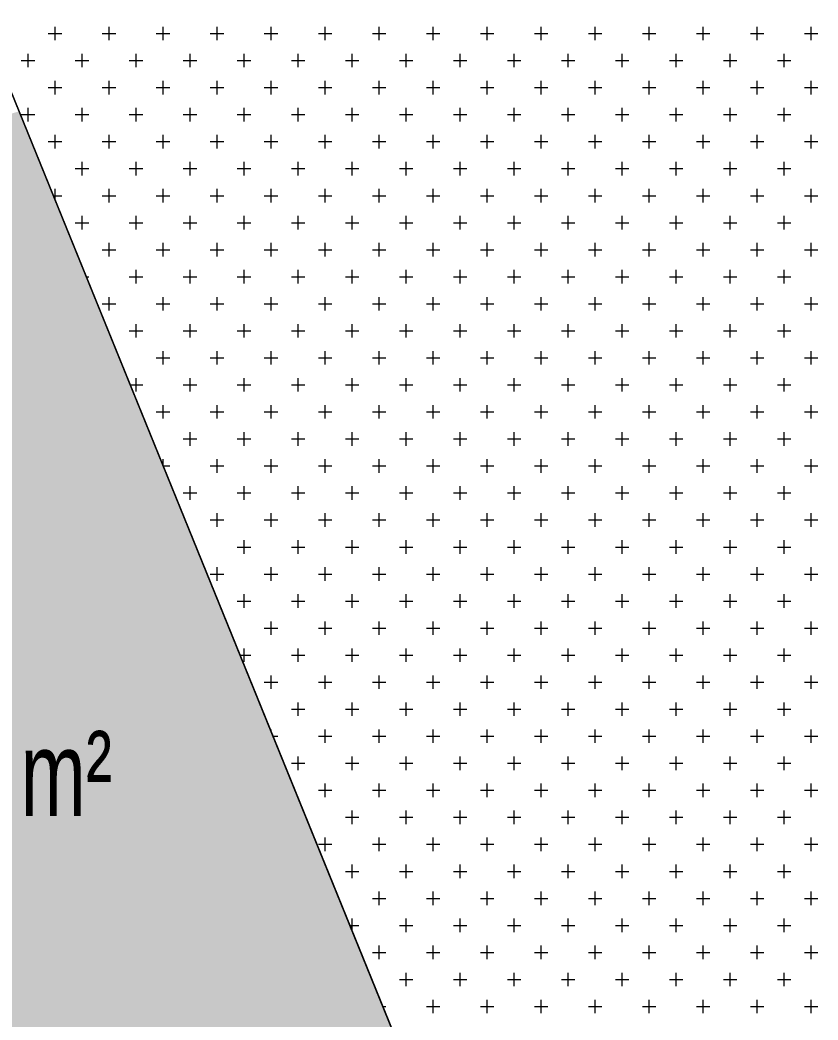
# Model space of a CAD drawing. Header units: metres. Extents: x 476631 to 477421, y 4483749 to 4484052.
# Drawn here: x 477025.31 to 477044.07, y 4483911.21 to 4483934.71 of the extents above; entities that cross this region are included whole.
import ezdxf

# ---------------------------------------------------------------- set-up
doc = ezdxf.new("R2010")
doc.units = ezdxf.units.M
for name, color, linetype, lineweight in [('M2', 1, 'Continuous', 25), ('PL_PARK', 97, 'Continuous', 0), ('serbest', 10, 'Continuous', 0), ('TK_PARSEL', 1, 'Continuous', 0)]:
    doc.layers.add(name, color=color, linetype=linetype, lineweight=lineweight)
doc.styles.add('M2', font='', dxfattribs={"width": 0.9, "height": 12})
doc.styles.get('M2').set_extended_font_data('Swis721 LtCn BT')

msp = doc.modelspace()

# ---------------------------------------------------------------- hatches: boundary and pattern name
at = {"layer": 'serbest'}
h = msp.add_hatch(color=4, dxfattribs=at)
h.dxf.hatch_style = 1
h.paths.add_polyline_path([(477025.283, 4483932.559), (477013.706, 4483929.324), (477020.976, 4483903.31), (477035.637, 4483907.102)])

# ---------------------------------------------------------------- linework, layer by layer
at = {"layer": 'PL_PARK', "color": 3}
msp.add_line((477035.637, 4483907.101), (477014.944, 4483957.978), dxfattribs=at)
at = {"layer": 'PL_PARK', "color": 3, "linetype": 'Continuous'}
for p, q in [((477026.129, 4483934.231), (477026.129, 4483934.549)), ((477027.399, 4483934.231), (477027.399, 4483934.549)), ((477028.669, 4483934.231), (477028.669, 4483934.549)), ((477029.939, 4483934.231), (477029.939, 4483934.549)), ((477031.209, 4483934.231), (477031.209, 4483934.549)), ((477032.479, 4483934.231), (477032.479, 4483934.549)), ((477033.749, 4483934.231), (477033.749, 4483934.549)), ((477035.019, 4483934.231), (477035.019, 4483934.549)), ((477036.289, 4483934.231), (477036.289, 4483934.549)), ((477037.559, 4483934.231), (477037.559, 4483934.549)), ((477038.829, 4483934.231), (477038.829, 4483934.549)), ((477040.099, 4483934.231), (477040.099, 4483934.549)), ((477041.369, 4483934.231), (477041.369, 4483934.549)), ((477042.639, 4483934.231), (477042.639, 4483934.549)), ((477043.909, 4483934.231), (477043.909, 4483934.549)), ((477025.97, 4483934.39), (477026.287, 4483934.39)), ((477027.24, 4483934.39), (477027.557, 4483934.39)), ((477028.51, 4483934.39), (477028.827, 4483934.39)), ((477029.78, 4483934.39), (477030.097, 4483934.39)), ((477031.05, 4483934.39), (477031.367, 4483934.39)), ((477032.32, 4483934.39), (477032.637, 4483934.39)), ((477033.59, 4483934.39), (477033.907, 4483934.39)), ((477034.86, 4483934.39), (477035.177, 4483934.39)), ((477036.13, 4483934.39), (477036.447, 4483934.39)), ((477037.4, 4483934.39), (477037.717, 4483934.39)), ((477038.67, 4483934.39), (477038.987, 4483934.39)), ((477039.94, 4483934.39), (477040.257, 4483934.39)), ((477041.21, 4483934.39), (477041.527, 4483934.39)), ((477042.48, 4483934.39), (477042.797, 4483934.39)), ((477043.75, 4483934.39), (477044.067, 4483934.39)), ((477025.494, 4483933.596), (477025.494, 4483933.914)), ((477026.764, 4483933.596), (477026.764, 4483933.914)), ((477028.034, 4483933.596), (477028.034, 4483933.914)), ((477029.304, 4483933.596), (477029.304, 4483933.914)), ((477030.574, 4483933.596), (477030.574, 4483933.914)), ((477031.844, 4483933.596), (477031.844, 4483933.914)), ((477033.114, 4483933.596), (477033.114, 4483933.914)), ((477034.384, 4483933.596), (477034.384, 4483933.914)), ((477035.654, 4483933.596), (477035.654, 4483933.914)), ((477036.924, 4483933.596), (477036.924, 4483933.914)), ((477038.194, 4483933.596), (477038.194, 4483933.914)), ((477039.464, 4483933.596), (477039.464, 4483933.914)), ((477040.734, 4483933.596), (477040.734, 4483933.914)), ((477042.004, 4483933.596), (477042.004, 4483933.914)), ((477043.274, 4483933.596), (477043.274, 4483933.914)), ((477025.335, 4483933.755), (477025.653, 4483933.755)), ((477026.605, 4483933.755), (477026.922, 4483933.755)), ((477027.875, 4483933.755), (477028.192, 4483933.755)), ((477029.145, 4483933.755), (477029.462, 4483933.755)), ((477030.415, 4483933.755), (477030.732, 4483933.755)), ((477031.685, 4483933.755), (477032.002, 4483933.755)), ((477032.955, 4483933.755), (477033.272, 4483933.755)), ((477034.225, 4483933.755), (477034.542, 4483933.755)), ((477035.495, 4483933.755), (477035.812, 4483933.755)), ((477036.765, 4483933.755), (477037.082, 4483933.755)), ((477038.035, 4483933.755), (477038.352, 4483933.755)), ((477039.305, 4483933.755), (477039.622, 4483933.755)), ((477040.575, 4483933.755), (477040.892, 4483933.755)), ((477041.845, 4483933.755), (477042.162, 4483933.755)), ((477043.115, 4483933.755), (477043.432, 4483933.755)), ((477025.97, 4483933.12), (477026.287, 4483933.12)), ((477026.129, 4483932.961), (477026.129, 4483933.279)), ((477027.24, 4483933.12), (477027.557, 4483933.12)), ((477027.399, 4483932.961), (477027.399, 4483933.279)), ((477028.51, 4483933.12), (477028.827, 4483933.12)), ((477028.669, 4483932.961), (477028.669, 4483933.279)), ((477029.78, 4483933.12), (477030.097, 4483933.12)), ((477029.939, 4483932.961), (477029.939, 4483933.279)), ((477031.05, 4483933.12), (477031.367, 4483933.12)), ((477031.209, 4483932.961), (477031.209, 4483933.279)), ((477032.32, 4483933.12), (477032.637, 4483933.12)), ((477032.479, 4483932.961), (477032.479, 4483933.279)), ((477033.59, 4483933.12), (477033.907, 4483933.12)), ((477033.749, 4483932.961), (477033.749, 4483933.279)), ((477034.86, 4483933.12), (477035.177, 4483933.12)), ((477035.019, 4483932.961), (477035.019, 4483933.279)), ((477036.13, 4483933.12), (477036.447, 4483933.12)), ((477036.289, 4483932.961), (477036.289, 4483933.279)), ((477037.4, 4483933.12), (477037.717, 4483933.12)), ((477037.559, 4483932.961), (477037.559, 4483933.279)), ((477038.67, 4483933.12), (477038.987, 4483933.12)), ((477038.829, 4483932.961), (477038.829, 4483933.279)), ((477039.94, 4483933.12), (477040.257, 4483933.12)), ((477040.099, 4483932.961), (477040.099, 4483933.279)), ((477041.21, 4483933.12), (477041.527, 4483933.12)), ((477041.369, 4483932.961), (477041.369, 4483933.279)), ((477042.48, 4483933.12), (477042.797, 4483933.12)), ((477042.639, 4483932.961), (477042.639, 4483933.279)), ((477043.75, 4483933.12), (477044.067, 4483933.12)), ((477043.909, 4483932.961), (477043.909, 4483933.279)), ((477025.494, 4483932.326), (477025.494, 4483932.644)), ((477026.764, 4483932.326), (477026.764, 4483932.644)), ((477028.034, 4483932.326), (477028.034, 4483932.644)), ((477029.304, 4483932.326), (477029.304, 4483932.644)), ((477030.574, 4483932.326), (477030.574, 4483932.644)), ((477031.844, 4483932.326), (477031.844, 4483932.644)), ((477033.114, 4483932.326), (477033.114, 4483932.644)), ((477034.384, 4483932.326), (477034.384, 4483932.644)), ((477035.654, 4483932.326), (477035.654, 4483932.644)), ((477036.924, 4483932.326), (477036.924, 4483932.644)), ((477038.194, 4483932.326), (477038.194, 4483932.644)), ((477039.464, 4483932.326), (477039.464, 4483932.644)), ((477040.734, 4483932.326), (477040.734, 4483932.644)), ((477042.004, 4483932.326), (477042.004, 4483932.644)), ((477043.274, 4483932.326), (477043.274, 4483932.644)), ((477025.335, 4483932.485), (477025.653, 4483932.485)), ((477026.605, 4483932.485), (477026.922, 4483932.485)), ((477027.875, 4483932.485), (477028.192, 4483932.485)), ((477029.145, 4483932.485), (477029.462, 4483932.485)), ((477030.415, 4483932.485), (477030.732, 4483932.485)), ((477031.685, 4483932.485), (477032.002, 4483932.485)), ((477032.955, 4483932.485), (477033.272, 4483932.485)), ((477034.225, 4483932.485), (477034.542, 4483932.485)), ((477035.495, 4483932.485), (477035.812, 4483932.485)), ((477036.765, 4483932.485), (477037.082, 4483932.485)), ((477038.035, 4483932.485), (477038.352, 4483932.485)), ((477039.305, 4483932.485), (477039.622, 4483932.485)), ((477040.575, 4483932.485), (477040.892, 4483932.485)), ((477041.845, 4483932.485), (477042.162, 4483932.485)), ((477043.115, 4483932.485), (477043.432, 4483932.485)), ((477026.129, 4483931.691), (477026.129, 4483932.009)), ((477027.399, 4483931.691), (477027.399, 4483932.009)), ((477028.669, 4483931.691), (477028.669, 4483932.009)), ((477029.939, 4483931.691), (477029.939, 4483932.009)), ((477031.209, 4483931.691), (477031.209, 4483932.009)), ((477032.479, 4483931.691), (477032.479, 4483932.009)), ((477033.749, 4483931.691), (477033.749, 4483932.009)), ((477035.019, 4483931.691), (477035.019, 4483932.009)), ((477036.289, 4483931.691), (477036.289, 4483932.009)), ((477037.559, 4483931.691), (477037.559, 4483932.009)), ((477038.829, 4483931.691), (477038.829, 4483932.009)), ((477040.099, 4483931.691), (477040.099, 4483932.009)), ((477041.369, 4483931.691), (477041.369, 4483932.009)), ((477042.639, 4483931.691), (477042.639, 4483932.009)), ((477043.909, 4483931.691), (477043.909, 4483932.009)), ((477025.97, 4483931.85), (477026.287, 4483931.85)), ((477027.24, 4483931.85), (477027.557, 4483931.85)), ((477028.51, 4483931.85), (477028.827, 4483931.85)), ((477029.78, 4483931.85), (477030.097, 4483931.85)), ((477031.05, 4483931.85), (477031.367, 4483931.85)), ((477032.32, 4483931.85), (477032.637, 4483931.85)), ((477033.59, 4483931.85), (477033.907, 4483931.85)), ((477034.86, 4483931.85), (477035.177, 4483931.85)), ((477036.13, 4483931.85), (477036.447, 4483931.85)), ((477037.4, 4483931.85), (477037.717, 4483931.85)), ((477038.67, 4483931.85), (477038.987, 4483931.85)), ((477039.94, 4483931.85), (477040.257, 4483931.85)), ((477041.21, 4483931.85), (477041.527, 4483931.85)), ((477042.48, 4483931.85), (477042.797, 4483931.85)), ((477043.75, 4483931.85), (477044.067, 4483931.85)), ((477026.764, 4483931.056), (477026.764, 4483931.374)), ((477028.034, 4483931.056), (477028.034, 4483931.374)), ((477029.304, 4483931.056), (477029.304, 4483931.374)), ((477030.574, 4483931.056), (477030.574, 4483931.374)), ((477031.844, 4483931.056), (477031.844, 4483931.374)), ((477033.114, 4483931.056), (477033.114, 4483931.374)), ((477034.384, 4483931.056), (477034.384, 4483931.374)), ((477035.654, 4483931.056), (477035.654, 4483931.374)), ((477036.924, 4483931.056), (477036.924, 4483931.374)), ((477038.194, 4483931.056), (477038.194, 4483931.374)), ((477039.464, 4483931.056), (477039.464, 4483931.374)), ((477040.734, 4483931.056), (477040.734, 4483931.374)), ((477042.004, 4483931.056), (477042.004, 4483931.374)), ((477043.274, 4483931.056), (477043.274, 4483931.374)), ((477026.605, 4483931.215), (477026.922, 4483931.215)), ((477027.875, 4483931.215), (477028.192, 4483931.215)), ((477029.145, 4483931.215), (477029.462, 4483931.215)), ((477030.415, 4483931.215), (477030.732, 4483931.215)), ((477031.685, 4483931.215), (477032.002, 4483931.215)), ((477032.955, 4483931.215), (477033.272, 4483931.215)), ((477034.225, 4483931.215), (477034.542, 4483931.215)), ((477035.495, 4483931.215), (477035.812, 4483931.215)), ((477036.765, 4483931.215), (477037.082, 4483931.215)), ((477038.035, 4483931.215), (477038.352, 4483931.215)), ((477039.305, 4483931.215), (477039.622, 4483931.215)), ((477040.575, 4483931.215), (477040.892, 4483931.215)), ((477041.845, 4483931.215), (477042.162, 4483931.215)), ((477043.115, 4483931.215), (477043.432, 4483931.215)), ((477026.088, 4483930.58), (477026.287, 4483930.58)), ((477026.129, 4483930.479), (477026.129, 4483930.739)), ((477027.24, 4483930.58), (477027.557, 4483930.58)), ((477027.399, 4483930.421), (477027.399, 4483930.739)), ((477028.51, 4483930.58), (477028.827, 4483930.58)), ((477028.669, 4483930.421), (477028.669, 4483930.739)), ((477029.78, 4483930.58), (477030.097, 4483930.58)), ((477029.939, 4483930.421), (477029.939, 4483930.739)), ((477031.05, 4483930.58), (477031.367, 4483930.58)), ((477031.209, 4483930.421), (477031.209, 4483930.739)), ((477032.32, 4483930.58), (477032.637, 4483930.58)), ((477032.479, 4483930.421), (477032.479, 4483930.739)), ((477033.59, 4483930.58), (477033.907, 4483930.58)), ((477033.749, 4483930.421), (477033.749, 4483930.739)), ((477034.86, 4483930.58), (477035.177, 4483930.58)), ((477035.019, 4483930.421), (477035.019, 4483930.739)), ((477036.13, 4483930.58), (477036.447, 4483930.58)), ((477036.289, 4483930.421), (477036.289, 4483930.739)), ((477037.4, 4483930.58), (477037.717, 4483930.58)), ((477037.559, 4483930.421), (477037.559, 4483930.739)), ((477038.67, 4483930.58), (477038.987, 4483930.58)), ((477038.829, 4483930.421), (477038.829, 4483930.739)), ((477039.94, 4483930.58), (477040.257, 4483930.58)), ((477040.099, 4483930.421), (477040.099, 4483930.739)), ((477041.21, 4483930.58), (477041.527, 4483930.58)), ((477041.369, 4483930.421), (477041.369, 4483930.739)), ((477042.48, 4483930.58), (477042.797, 4483930.58)), ((477042.639, 4483930.421), (477042.639, 4483930.739)), ((477043.75, 4483930.58), (477044.067, 4483930.58)), ((477043.909, 4483930.421), (477043.909, 4483930.739)), ((477026.764, 4483929.786), (477026.764, 4483930.104)), ((477028.034, 4483929.786), (477028.034, 4483930.104)), ((477029.304, 4483929.786), (477029.304, 4483930.104)), ((477030.574, 4483929.786), (477030.574, 4483930.104)), ((477031.844, 4483929.786), (477031.844, 4483930.104)), ((477033.114, 4483929.786), (477033.114, 4483930.104)), ((477034.384, 4483929.786), (477034.384, 4483930.104)), ((477035.654, 4483929.786), (477035.654, 4483930.104)), ((477036.924, 4483929.786), (477036.924, 4483930.104)), ((477038.194, 4483929.786), (477038.194, 4483930.104)), ((477039.464, 4483929.786), (477039.464, 4483930.104)), ((477040.734, 4483929.786), (477040.734, 4483930.104)), ((477042.004, 4483929.786), (477042.004, 4483930.104)), ((477043.274, 4483929.786), (477043.274, 4483930.104)), ((477026.605, 4483929.945), (477026.922, 4483929.945)), ((477027.875, 4483929.945), (477028.192, 4483929.945)), ((477029.145, 4483929.945), (477029.462, 4483929.945)), ((477030.415, 4483929.945), (477030.732, 4483929.945)), ((477031.685, 4483929.945), (477032.002, 4483929.945)), ((477032.955, 4483929.945), (477033.272, 4483929.945)), ((477034.225, 4483929.945), (477034.542, 4483929.945)), ((477035.495, 4483929.945), (477035.812, 4483929.945)), ((477036.765, 4483929.945), (477037.082, 4483929.945)), ((477038.035, 4483929.945), (477038.352, 4483929.945)), ((477039.305, 4483929.945), (477039.622, 4483929.945)), ((477040.575, 4483929.945), (477040.892, 4483929.945)), ((477041.845, 4483929.945), (477042.162, 4483929.945)), ((477043.115, 4483929.945), (477043.432, 4483929.945)), ((477027.399, 4483929.151), (477027.399, 4483929.469)), ((477028.669, 4483929.151), (477028.669, 4483929.469)), ((477029.939, 4483929.151), (477029.939, 4483929.469)), ((477031.209, 4483929.151), (477031.209, 4483929.469)), ((477032.479, 4483929.151), (477032.479, 4483929.469)), ((477033.749, 4483929.151), (477033.749, 4483929.469)), ((477035.019, 4483929.151), (477035.019, 4483929.469)), ((477036.289, 4483929.151), (477036.289, 4483929.469)), ((477037.559, 4483929.151), (477037.559, 4483929.469)), ((477038.829, 4483929.151), (477038.829, 4483929.469)), ((477040.099, 4483929.151), (477040.099, 4483929.469)), ((477041.369, 4483929.151), (477041.369, 4483929.469)), ((477042.639, 4483929.151), (477042.639, 4483929.469)), ((477043.909, 4483929.151), (477043.909, 4483929.469)), ((477027.24, 4483929.31), (477027.557, 4483929.31)), ((477028.51, 4483929.31), (477028.827, 4483929.31)), ((477029.78, 4483929.31), (477030.097, 4483929.31)), ((477031.05, 4483929.31), (477031.367, 4483929.31)), ((477032.32, 4483929.31), (477032.637, 4483929.31)), ((477033.59, 4483929.31), (477033.907, 4483929.31)), ((477034.86, 4483929.31), (477035.177, 4483929.31)), ((477036.13, 4483929.31), (477036.447, 4483929.31)), ((477037.4, 4483929.31), (477037.717, 4483929.31)), ((477038.67, 4483929.31), (477038.987, 4483929.31)), ((477039.94, 4483929.31), (477040.257, 4483929.31)), ((477041.21, 4483929.31), (477041.527, 4483929.31)), ((477042.48, 4483929.31), (477042.797, 4483929.31)), ((477043.75, 4483929.31), (477044.067, 4483929.31)), ((477026.863, 4483928.675), (477026.922, 4483928.675)), ((477027.875, 4483928.675), (477028.192, 4483928.675)), ((477028.034, 4483928.516), (477028.034, 4483928.834)), ((477029.145, 4483928.675), (477029.462, 4483928.675)), ((477029.304, 4483928.516), (477029.304, 4483928.834)), ((477030.415, 4483928.675), (477030.732, 4483928.675)), ((477030.574, 4483928.516), (477030.574, 4483928.834)), ((477031.685, 4483928.675), (477032.002, 4483928.675)), ((477031.844, 4483928.516), (477031.844, 4483928.834)), ((477032.955, 4483928.675), (477033.272, 4483928.675)), ((477033.114, 4483928.516), (477033.114, 4483928.834)), ((477034.225, 4483928.675), (477034.542, 4483928.675)), ((477034.384, 4483928.516), (477034.384, 4483928.834)), ((477035.495, 4483928.675), (477035.812, 4483928.675)), ((477035.654, 4483928.516), (477035.654, 4483928.834)), ((477036.765, 4483928.675), (477037.082, 4483928.675)), ((477036.924, 4483928.516), (477036.924, 4483928.834)), ((477038.035, 4483928.675), (477038.352, 4483928.675)), ((477038.194, 4483928.516), (477038.194, 4483928.834)), ((477039.305, 4483928.675), (477039.622, 4483928.675)), ((477039.464, 4483928.516), (477039.464, 4483928.834)), ((477040.575, 4483928.675), (477040.892, 4483928.675)), ((477040.734, 4483928.516), (477040.734, 4483928.834)), ((477041.845, 4483928.675), (477042.162, 4483928.675)), ((477042.004, 4483928.516), (477042.004, 4483928.834)), ((477043.115, 4483928.675), (477043.432, 4483928.675)), ((477043.274, 4483928.516), (477043.274, 4483928.834)), ((477027.399, 4483927.881), (477027.399, 4483928.199)), ((477028.669, 4483927.881), (477028.669, 4483928.199)), ((477029.939, 4483927.881), (477029.939, 4483928.199)), ((477031.209, 4483927.881), (477031.209, 4483928.199)), ((477032.479, 4483927.881), (477032.479, 4483928.199)), ((477033.749, 4483927.881), (477033.749, 4483928.199)), ((477035.019, 4483927.881), (477035.019, 4483928.199)), ((477036.289, 4483927.881), (477036.289, 4483928.199)), ((477037.559, 4483927.881), (477037.559, 4483928.199)), ((477038.829, 4483927.881), (477038.829, 4483928.199)), ((477040.099, 4483927.881), (477040.099, 4483928.199)), ((477041.369, 4483927.881), (477041.369, 4483928.199)), ((477042.639, 4483927.881), (477042.639, 4483928.199)), ((477043.909, 4483927.881), (477043.909, 4483928.199)), ((477027.24, 4483928.04), (477027.557, 4483928.04)), ((477028.51, 4483928.04), (477028.827, 4483928.04)), ((477029.78, 4483928.04), (477030.097, 4483928.04)), ((477031.05, 4483928.04), (477031.367, 4483928.04)), ((477032.32, 4483928.04), (477032.637, 4483928.04)), ((477033.59, 4483928.04), (477033.907, 4483928.04)), ((477034.86, 4483928.04), (477035.177, 4483928.04)), ((477036.13, 4483928.04), (477036.447, 4483928.04)), ((477037.4, 4483928.04), (477037.717, 4483928.04)), ((477038.67, 4483928.04), (477038.987, 4483928.04)), ((477039.94, 4483928.04), (477040.257, 4483928.04)), ((477041.21, 4483928.04), (477041.527, 4483928.04)), ((477042.48, 4483928.04), (477042.797, 4483928.04)), ((477043.75, 4483928.04), (477044.067, 4483928.04)), ((477028.034, 4483927.246), (477028.034, 4483927.564)), ((477029.304, 4483927.246), (477029.304, 4483927.564)), ((477030.574, 4483927.246), (477030.574, 4483927.564)), ((477031.844, 4483927.246), (477031.844, 4483927.564)), ((477033.114, 4483927.246), (477033.114, 4483927.564)), ((477034.384, 4483927.246), (477034.384, 4483927.564)), ((477035.654, 4483927.246), (477035.654, 4483927.564)), ((477036.924, 4483927.246), (477036.924, 4483927.564)), ((477038.194, 4483927.246), (477038.194, 4483927.564)), ((477039.464, 4483927.246), (477039.464, 4483927.564)), ((477040.734, 4483927.246), (477040.734, 4483927.564)), ((477042.004, 4483927.246), (477042.004, 4483927.564)), ((477043.274, 4483927.246), (477043.274, 4483927.564)), ((477027.875, 4483927.405), (477028.192, 4483927.405)), ((477029.145, 4483927.405), (477029.462, 4483927.405)), ((477030.415, 4483927.405), (477030.732, 4483927.405)), ((477031.685, 4483927.405), (477032.002, 4483927.405)), ((477032.955, 4483927.405), (477033.272, 4483927.405)), ((477034.225, 4483927.405), (477034.542, 4483927.405)), ((477035.495, 4483927.405), (477035.812, 4483927.405)), ((477036.765, 4483927.405), (477037.082, 4483927.405)), ((477038.035, 4483927.405), (477038.352, 4483927.405)), ((477039.305, 4483927.405), (477039.622, 4483927.405)), ((477040.575, 4483927.405), (477040.892, 4483927.405)), ((477041.845, 4483927.405), (477042.162, 4483927.405)), ((477043.115, 4483927.405), (477043.432, 4483927.405)), ((477028.51, 4483926.77), (477028.827, 4483926.77)), ((477028.669, 4483926.611), (477028.669, 4483926.929)), ((477029.78, 4483926.77), (477030.097, 4483926.77)), ((477029.939, 4483926.611), (477029.939, 4483926.929)), ((477031.05, 4483926.77), (477031.367, 4483926.77)), ((477031.209, 4483926.611), (477031.209, 4483926.929)), ((477032.32, 4483926.77), (477032.637, 4483926.77)), ((477032.479, 4483926.611), (477032.479, 4483926.929)), ((477033.59, 4483926.77), (477033.907, 4483926.77)), ((477033.749, 4483926.611), (477033.749, 4483926.929)), ((477034.86, 4483926.77), (477035.177, 4483926.77)), ((477035.019, 4483926.611), (477035.019, 4483926.929)), ((477036.13, 4483926.77), (477036.447, 4483926.77)), ((477036.289, 4483926.611), (477036.289, 4483926.929)), ((477037.4, 4483926.77), (477037.717, 4483926.77)), ((477037.559, 4483926.611), (477037.559, 4483926.929)), ((477038.67, 4483926.77), (477038.987, 4483926.77)), ((477038.829, 4483926.611), (477038.829, 4483926.929)), ((477039.94, 4483926.77), (477040.257, 4483926.77)), ((477040.099, 4483926.611), (477040.099, 4483926.929)), ((477041.21, 4483926.77), (477041.527, 4483926.77)), ((477041.369, 4483926.611), (477041.369, 4483926.929)), ((477042.48, 4483926.77), (477042.797, 4483926.77)), ((477042.639, 4483926.611), (477042.639, 4483926.929)), ((477043.75, 4483926.77), (477044.067, 4483926.77)), ((477043.909, 4483926.611), (477043.909, 4483926.929)), ((477027.896, 4483926.135), (477028.192, 4483926.135)), ((477028.034, 4483925.976), (477028.034, 4483926.294)), ((477029.145, 4483926.135), (477029.462, 4483926.135)), ((477029.304, 4483925.976), (477029.304, 4483926.294)), ((477030.415, 4483926.135), (477030.732, 4483926.135)), ((477030.574, 4483925.976), (477030.574, 4483926.294)), ((477031.685, 4483926.135), (477032.002, 4483926.135)), ((477031.844, 4483925.976), (477031.844, 4483926.294)), ((477032.955, 4483926.135), (477033.272, 4483926.135)), ((477033.114, 4483925.976), (477033.114, 4483926.294)), ((477034.225, 4483926.135), (477034.542, 4483926.135)), ((477034.384, 4483925.976), (477034.384, 4483926.294)), ((477035.495, 4483926.135), (477035.812, 4483926.135)), ((477035.654, 4483925.976), (477035.654, 4483926.294)), ((477036.765, 4483926.135), (477037.082, 4483926.135)), ((477036.924, 4483925.976), (477036.924, 4483926.294)), ((477038.035, 4483926.135), (477038.352, 4483926.135)), ((477038.194, 4483925.976), (477038.194, 4483926.294)), ((477039.305, 4483926.135), (477039.622, 4483926.135)), ((477039.464, 4483925.976), (477039.464, 4483926.294)), ((477040.575, 4483926.135), (477040.892, 4483926.135)), ((477040.734, 4483925.976), (477040.734, 4483926.294)), ((477041.845, 4483926.135), (477042.162, 4483926.135)), ((477042.004, 4483925.976), (477042.004, 4483926.294)), ((477043.115, 4483926.135), (477043.432, 4483926.135)), ((477043.274, 4483925.976), (477043.274, 4483926.294)), ((477028.669, 4483925.341), (477028.669, 4483925.659)), ((477029.939, 4483925.341), (477029.939, 4483925.659)), ((477031.209, 4483925.341), (477031.209, 4483925.659)), ((477032.479, 4483925.341), (477032.479, 4483925.659)), ((477033.749, 4483925.341), (477033.749, 4483925.659)), ((477035.019, 4483925.341), (477035.019, 4483925.659)), ((477036.289, 4483925.341), (477036.289, 4483925.659)), ((477037.559, 4483925.341), (477037.559, 4483925.659)), ((477038.829, 4483925.341), (477038.829, 4483925.659)), ((477040.099, 4483925.341), (477040.099, 4483925.659)), ((477041.369, 4483925.341), (477041.369, 4483925.659)), ((477042.639, 4483925.341), (477042.639, 4483925.659)), ((477043.909, 4483925.341), (477043.909, 4483925.659)), ((477028.51, 4483925.5), (477028.827, 4483925.5)), ((477029.78, 4483925.5), (477030.097, 4483925.5)), ((477031.05, 4483925.5), (477031.367, 4483925.5)), ((477032.32, 4483925.5), (477032.637, 4483925.5)), ((477033.59, 4483925.5), (477033.907, 4483925.5)), ((477034.86, 4483925.5), (477035.177, 4483925.5)), ((477036.13, 4483925.5), (477036.447, 4483925.5)), ((477037.4, 4483925.5), (477037.717, 4483925.5)), ((477038.67, 4483925.5), (477038.987, 4483925.5)), ((477039.94, 4483925.5), (477040.257, 4483925.5)), ((477041.21, 4483925.5), (477041.527, 4483925.5)), ((477042.48, 4483925.5), (477042.797, 4483925.5)), ((477043.75, 4483925.5), (477044.067, 4483925.5)), ((477029.304, 4483924.706), (477029.304, 4483925.024)), ((477030.574, 4483924.706), (477030.574, 4483925.024)), ((477031.844, 4483924.706), (477031.844, 4483925.024)), ((477033.114, 4483924.706), (477033.114, 4483925.024)), ((477034.384, 4483924.706), (477034.384, 4483925.024)), ((477035.654, 4483924.706), (477035.654, 4483925.024)), ((477036.924, 4483924.706), (477036.924, 4483925.024)), ((477038.194, 4483924.706), (477038.194, 4483925.024)), ((477039.464, 4483924.706), (477039.464, 4483925.024)), ((477040.734, 4483924.706), (477040.734, 4483925.024)), ((477042.004, 4483924.706), (477042.004, 4483925.024)), ((477043.274, 4483924.706), (477043.274, 4483925.024)), ((477029.145, 4483924.865), (477029.462, 4483924.865)), ((477030.415, 4483924.865), (477030.732, 4483924.865)), ((477031.685, 4483924.865), (477032.002, 4483924.865)), ((477032.955, 4483924.865), (477033.272, 4483924.865)), ((477034.225, 4483924.865), (477034.542, 4483924.865)), ((477035.495, 4483924.865), (477035.812, 4483924.865)), ((477036.765, 4483924.865), (477037.082, 4483924.865)), ((477038.035, 4483924.865), (477038.352, 4483924.865)), ((477039.305, 4483924.865), (477039.622, 4483924.865)), ((477040.575, 4483924.865), (477040.892, 4483924.865)), ((477041.845, 4483924.865), (477042.162, 4483924.865)), ((477043.115, 4483924.865), (477043.432, 4483924.865)), ((477028.669, 4483924.234), (477028.669, 4483924.389)), ((477028.67, 4483924.23), (477028.827, 4483924.23)), ((477029.78, 4483924.23), (477030.097, 4483924.23)), ((477029.939, 4483924.071), (477029.939, 4483924.389)), ((477031.05, 4483924.23), (477031.367, 4483924.23)), ((477031.209, 4483924.071), (477031.209, 4483924.389)), ((477032.32, 4483924.23), (477032.637, 4483924.23)), ((477032.479, 4483924.071), (477032.479, 4483924.389)), ((477033.59, 4483924.23), (477033.907, 4483924.23)), ((477033.749, 4483924.071), (477033.749, 4483924.389)), ((477034.86, 4483924.23), (477035.177, 4483924.23)), ((477035.019, 4483924.071), (477035.019, 4483924.389)), ((477036.13, 4483924.23), (477036.447, 4483924.23)), ((477036.289, 4483924.071), (477036.289, 4483924.389)), ((477037.4, 4483924.23), (477037.717, 4483924.23)), ((477037.559, 4483924.071), (477037.559, 4483924.389)), ((477038.67, 4483924.23), (477038.987, 4483924.23)), ((477038.829, 4483924.071), (477038.829, 4483924.389)), ((477039.94, 4483924.23), (477040.257, 4483924.23)), ((477040.099, 4483924.071), (477040.099, 4483924.389)), ((477041.21, 4483924.23), (477041.527, 4483924.23)), ((477041.369, 4483924.071), (477041.369, 4483924.389)), ((477042.48, 4483924.23), (477042.797, 4483924.23)), ((477042.639, 4483924.071), (477042.639, 4483924.389)), ((477043.75, 4483924.23), (477044.067, 4483924.23)), ((477043.909, 4483924.071), (477043.909, 4483924.389)), ((477029.304, 4483923.436), (477029.304, 4483923.754)), ((477030.574, 4483923.436), (477030.574, 4483923.754)), ((477031.844, 4483923.436), (477031.844, 4483923.754)), ((477033.114, 4483923.436), (477033.114, 4483923.754)), ((477034.384, 4483923.436), (477034.384, 4483923.754)), ((477035.654, 4483923.436), (477035.654, 4483923.754)), ((477036.924, 4483923.436), (477036.924, 4483923.754)), ((477038.194, 4483923.436), (477038.194, 4483923.754)), ((477039.464, 4483923.436), (477039.464, 4483923.754)), ((477040.734, 4483923.436), (477040.734, 4483923.754)), ((477042.004, 4483923.436), (477042.004, 4483923.754)), ((477043.274, 4483923.436), (477043.274, 4483923.754)), ((477029.145, 4483923.595), (477029.462, 4483923.595)), ((477030.415, 4483923.595), (477030.732, 4483923.595)), ((477031.685, 4483923.595), (477032.002, 4483923.595)), ((477032.955, 4483923.595), (477033.272, 4483923.595)), ((477034.225, 4483923.595), (477034.542, 4483923.595)), ((477035.495, 4483923.595), (477035.812, 4483923.595)), ((477036.765, 4483923.595), (477037.082, 4483923.595)), ((477038.035, 4483923.595), (477038.352, 4483923.595)), ((477039.305, 4483923.595), (477039.622, 4483923.595)), ((477040.575, 4483923.595), (477040.892, 4483923.595)), ((477041.845, 4483923.595), (477042.162, 4483923.595)), ((477043.115, 4483923.595), (477043.432, 4483923.595)), ((477029.939, 4483922.801), (477029.939, 4483923.119)), ((477031.209, 4483922.801), (477031.209, 4483923.119)), ((477032.479, 4483922.801), (477032.479, 4483923.119)), ((477033.749, 4483922.801), (477033.749, 4483923.119)), ((477035.019, 4483922.801), (477035.019, 4483923.119)), ((477036.289, 4483922.801), (477036.289, 4483923.119)), ((477037.559, 4483922.801), (477037.559, 4483923.119)), ((477038.829, 4483922.801), (477038.829, 4483923.119)), ((477040.099, 4483922.801), (477040.099, 4483923.119)), ((477041.369, 4483922.801), (477041.369, 4483923.119)), ((477042.639, 4483922.801), (477042.639, 4483923.119)), ((477043.909, 4483922.801), (477043.909, 4483923.119)), ((477029.78, 4483922.96), (477030.097, 4483922.96)), ((477031.05, 4483922.96), (477031.367, 4483922.96)), ((477032.32, 4483922.96), (477032.637, 4483922.96)), ((477033.59, 4483922.96), (477033.907, 4483922.96)), ((477034.86, 4483922.96), (477035.177, 4483922.96)), ((477036.13, 4483922.96), (477036.447, 4483922.96)), ((477037.4, 4483922.96), (477037.717, 4483922.96)), ((477038.67, 4483922.96), (477038.987, 4483922.96)), ((477039.94, 4483922.96), (477040.257, 4483922.96)), ((477041.21, 4483922.96), (477041.527, 4483922.96)), ((477042.48, 4483922.96), (477042.797, 4483922.96)), ((477043.75, 4483922.96), (477044.067, 4483922.96)), ((477029.445, 4483922.325), (477029.462, 4483922.325)), ((477030.415, 4483922.325), (477030.732, 4483922.325)), ((477030.574, 4483922.166), (477030.574, 4483922.484)), ((477031.685, 4483922.325), (477032.002, 4483922.325)), ((477031.844, 4483922.166), (477031.844, 4483922.484)), ((477032.955, 4483922.325), (477033.272, 4483922.325)), ((477033.114, 4483922.166), (477033.114, 4483922.484)), ((477034.225, 4483922.325), (477034.542, 4483922.325)), ((477034.384, 4483922.166), (477034.384, 4483922.484)), ((477035.495, 4483922.325), (477035.812, 4483922.325)), ((477035.654, 4483922.166), (477035.654, 4483922.484)), ((477036.765, 4483922.325), (477037.082, 4483922.325)), ((477036.924, 4483922.166), (477036.924, 4483922.484)), ((477038.035, 4483922.325), (477038.352, 4483922.325)), ((477038.194, 4483922.166), (477038.194, 4483922.484)), ((477039.305, 4483922.325), (477039.622, 4483922.325)), ((477039.464, 4483922.166), (477039.464, 4483922.484)), ((477040.575, 4483922.325), (477040.892, 4483922.325)), ((477040.734, 4483922.166), (477040.734, 4483922.484)), ((477041.845, 4483922.325), (477042.162, 4483922.325)), ((477042.004, 4483922.166), (477042.004, 4483922.484)), ((477043.115, 4483922.325), (477043.432, 4483922.325)), ((477043.274, 4483922.166), (477043.274, 4483922.484)), ((477029.939, 4483921.531), (477029.939, 4483921.849)), ((477031.209, 4483921.531), (477031.209, 4483921.849)), ((477032.479, 4483921.531), (477032.479, 4483921.849)), ((477033.749, 4483921.531), (477033.749, 4483921.849)), ((477035.019, 4483921.531), (477035.019, 4483921.849)), ((477036.289, 4483921.531), (477036.289, 4483921.849)), ((477037.559, 4483921.531), (477037.559, 4483921.849)), ((477038.829, 4483921.531), (477038.829, 4483921.849)), ((477040.099, 4483921.531), (477040.099, 4483921.849)), ((477041.369, 4483921.531), (477041.369, 4483921.849)), ((477042.639, 4483921.531), (477042.639, 4483921.849)), ((477043.909, 4483921.531), (477043.909, 4483921.849)), ((477029.78, 4483921.69), (477030.097, 4483921.69)), ((477031.05, 4483921.69), (477031.367, 4483921.69)), ((477032.32, 4483921.69), (477032.637, 4483921.69)), ((477033.59, 4483921.69), (477033.907, 4483921.69)), ((477034.86, 4483921.69), (477035.177, 4483921.69)), ((477036.13, 4483921.69), (477036.447, 4483921.69)), ((477037.4, 4483921.69), (477037.717, 4483921.69)), ((477038.67, 4483921.69), (477038.987, 4483921.69)), ((477039.94, 4483921.69), (477040.257, 4483921.69)), ((477041.21, 4483921.69), (477041.527, 4483921.69)), ((477042.48, 4483921.69), (477042.797, 4483921.69)), ((477043.75, 4483921.69), (477044.067, 4483921.69)), ((477030.574, 4483920.896), (477030.574, 4483921.214)), ((477031.844, 4483920.896), (477031.844, 4483921.214)), ((477033.114, 4483920.896), (477033.114, 4483921.214)), ((477034.384, 4483920.896), (477034.384, 4483921.214)), ((477035.654, 4483920.896), (477035.654, 4483921.214)), ((477036.924, 4483920.896), (477036.924, 4483921.214)), ((477038.194, 4483920.896), (477038.194, 4483921.214)), ((477039.464, 4483920.896), (477039.464, 4483921.214)), ((477040.734, 4483920.896), (477040.734, 4483921.214)), ((477042.004, 4483920.896), (477042.004, 4483921.214)), ((477043.274, 4483920.896), (477043.274, 4483921.214)), ((477030.415, 4483921.055), (477030.732, 4483921.055)), ((477031.685, 4483921.055), (477032.002, 4483921.055)), ((477032.955, 4483921.055), (477033.272, 4483921.055)), ((477034.225, 4483921.055), (477034.542, 4483921.055)), ((477035.495, 4483921.055), (477035.812, 4483921.055)), ((477036.765, 4483921.055), (477037.082, 4483921.055)), ((477038.035, 4483921.055), (477038.352, 4483921.055)), ((477039.305, 4483921.055), (477039.622, 4483921.055)), ((477040.575, 4483921.055), (477040.892, 4483921.055)), ((477041.845, 4483921.055), (477042.162, 4483921.055)), ((477043.115, 4483921.055), (477043.432, 4483921.055)), ((477031.209, 4483920.261), (477031.209, 4483920.579)), ((477032.479, 4483920.261), (477032.479, 4483920.579)), ((477033.749, 4483920.261), (477033.749, 4483920.579)), ((477035.019, 4483920.261), (477035.019, 4483920.579)), ((477036.289, 4483920.261), (477036.289, 4483920.579)), ((477037.559, 4483920.261), (477037.559, 4483920.579)), ((477038.829, 4483920.261), (477038.829, 4483920.579)), ((477040.099, 4483920.261), (477040.099, 4483920.579)), ((477041.369, 4483920.261), (477041.369, 4483920.579)), ((477042.639, 4483920.261), (477042.639, 4483920.579)), ((477043.909, 4483920.261), (477043.909, 4483920.579)), ((477031.05, 4483920.42), (477031.367, 4483920.42)), ((477032.32, 4483920.42), (477032.637, 4483920.42)), ((477033.59, 4483920.42), (477033.907, 4483920.42)), ((477034.86, 4483920.42), (477035.177, 4483920.42)), ((477036.13, 4483920.42), (477036.447, 4483920.42)), ((477037.4, 4483920.42), (477037.717, 4483920.42)), ((477038.67, 4483920.42), (477038.987, 4483920.42)), ((477039.94, 4483920.42), (477040.257, 4483920.42)), ((477041.21, 4483920.42), (477041.527, 4483920.42)), ((477042.48, 4483920.42), (477042.797, 4483920.42)), ((477043.75, 4483920.42), (477044.067, 4483920.42)), ((477030.478, 4483919.785), (477030.732, 4483919.785)), ((477030.574, 4483919.626), (477030.574, 4483919.944)), ((477031.685, 4483919.785), (477032.002, 4483919.785)), ((477031.844, 4483919.626), (477031.844, 4483919.944)), ((477032.955, 4483919.785), (477033.272, 4483919.785)), ((477033.114, 4483919.626), (477033.114, 4483919.944)), ((477034.225, 4483919.785), (477034.542, 4483919.785)), ((477034.384, 4483919.626), (477034.384, 4483919.944)), ((477035.495, 4483919.785), (477035.812, 4483919.785)), ((477035.654, 4483919.626), (477035.654, 4483919.944)), ((477036.765, 4483919.785), (477037.082, 4483919.785)), ((477036.924, 4483919.626), (477036.924, 4483919.944)), ((477038.035, 4483919.785), (477038.352, 4483919.785)), ((477038.194, 4483919.626), (477038.194, 4483919.944)), ((477039.305, 4483919.785), (477039.622, 4483919.785)), ((477039.464, 4483919.626), (477039.464, 4483919.944)), ((477040.575, 4483919.785), (477040.892, 4483919.785)), ((477040.734, 4483919.626), (477040.734, 4483919.944)), ((477041.845, 4483919.785), (477042.162, 4483919.785)), ((477042.004, 4483919.626), (477042.004, 4483919.944)), ((477043.115, 4483919.785), (477043.432, 4483919.785)), ((477043.274, 4483919.626), (477043.274, 4483919.944)), ((477031.209, 4483918.991), (477031.209, 4483919.309)), ((477032.479, 4483918.991), (477032.479, 4483919.309)), ((477033.749, 4483918.991), (477033.749, 4483919.309)), ((477035.019, 4483918.991), (477035.019, 4483919.309)), ((477036.289, 4483918.991), (477036.289, 4483919.309)), ((477037.559, 4483918.991), (477037.559, 4483919.309)), ((477038.829, 4483918.991), (477038.829, 4483919.309)), ((477040.099, 4483918.991), (477040.099, 4483919.309)), ((477041.369, 4483918.991), (477041.369, 4483919.309)), ((477042.639, 4483918.991), (477042.639, 4483919.309)), ((477043.909, 4483918.991), (477043.909, 4483919.309)), ((477031.05, 4483919.15), (477031.367, 4483919.15)), ((477032.32, 4483919.15), (477032.637, 4483919.15)), ((477033.59, 4483919.15), (477033.907, 4483919.15)), ((477034.86, 4483919.15), (477035.177, 4483919.15)), ((477036.13, 4483919.15), (477036.447, 4483919.15)), ((477037.4, 4483919.15), (477037.717, 4483919.15)), ((477038.67, 4483919.15), (477038.987, 4483919.15)), ((477039.94, 4483919.15), (477040.257, 4483919.15)), ((477041.21, 4483919.15), (477041.527, 4483919.15)), ((477042.48, 4483919.15), (477042.797, 4483919.15)), ((477043.75, 4483919.15), (477044.067, 4483919.15)), ((477031.844, 4483918.356), (477031.844, 4483918.674)), ((477033.114, 4483918.356), (477033.114, 4483918.674)), ((477034.384, 4483918.356), (477034.384, 4483918.674)), ((477035.654, 4483918.356), (477035.654, 4483918.674)), ((477036.924, 4483918.356), (477036.924, 4483918.674)), ((477038.194, 4483918.356), (477038.194, 4483918.674)), ((477039.464, 4483918.356), (477039.464, 4483918.674)), ((477040.734, 4483918.356), (477040.734, 4483918.674)), ((477042.004, 4483918.356), (477042.004, 4483918.674)), ((477043.274, 4483918.356), (477043.274, 4483918.674)), ((477031.685, 4483918.515), (477032.002, 4483918.515)), ((477032.955, 4483918.515), (477033.272, 4483918.515)), ((477034.225, 4483918.515), (477034.542, 4483918.515)), ((477035.495, 4483918.515), (477035.812, 4483918.515)), ((477036.765, 4483918.515), (477037.082, 4483918.515)), ((477038.035, 4483918.515), (477038.352, 4483918.515)), ((477039.305, 4483918.515), (477039.622, 4483918.515)), ((477040.575, 4483918.515), (477040.892, 4483918.515)), ((477041.845, 4483918.515), (477042.162, 4483918.515)), ((477043.115, 4483918.515), (477043.432, 4483918.515)), ((477031.209, 4483917.989), (477031.209, 4483918.039)), ((477031.253, 4483917.88), (477031.367, 4483917.88)), ((477032.32, 4483917.88), (477032.637, 4483917.88)), ((477032.479, 4483917.721), (477032.479, 4483918.039)), ((477033.59, 4483917.88), (477033.907, 4483917.88)), ((477033.749, 4483917.721), (477033.749, 4483918.039)), ((477034.86, 4483917.88), (477035.177, 4483917.88)), ((477035.019, 4483917.721), (477035.019, 4483918.039)), ((477036.13, 4483917.88), (477036.447, 4483917.88)), ((477036.289, 4483917.721), (477036.289, 4483918.039)), ((477037.4, 4483917.88), (477037.717, 4483917.88)), ((477037.559, 4483917.721), (477037.559, 4483918.039)), ((477038.67, 4483917.88), (477038.987, 4483917.88)), ((477038.829, 4483917.721), (477038.829, 4483918.039)), ((477039.94, 4483917.88), (477040.257, 4483917.88)), ((477040.099, 4483917.721), (477040.099, 4483918.039)), ((477041.21, 4483917.88), (477041.527, 4483917.88)), ((477041.369, 4483917.721), (477041.369, 4483918.039)), ((477042.48, 4483917.88), (477042.797, 4483917.88)), ((477042.639, 4483917.721), (477042.639, 4483918.039)), ((477043.75, 4483917.88), (477044.067, 4483917.88)), ((477043.909, 4483917.721), (477043.909, 4483918.039)), ((477031.844, 4483917.086), (477031.844, 4483917.404)), ((477033.114, 4483917.086), (477033.114, 4483917.404)), ((477034.384, 4483917.086), (477034.384, 4483917.404)), ((477035.654, 4483917.086), (477035.654, 4483917.404)), ((477036.924, 4483917.086), (477036.924, 4483917.404)), ((477038.194, 4483917.086), (477038.194, 4483917.404)), ((477039.464, 4483917.086), (477039.464, 4483917.404)), ((477040.734, 4483917.086), (477040.734, 4483917.404)), ((477042.004, 4483917.086), (477042.004, 4483917.404)), ((477043.274, 4483917.086), (477043.274, 4483917.404)), ((477031.685, 4483917.245), (477032.002, 4483917.245)), ((477032.955, 4483917.245), (477033.272, 4483917.245)), ((477034.225, 4483917.245), (477034.542, 4483917.245)), ((477035.495, 4483917.245), (477035.812, 4483917.245)), ((477036.765, 4483917.245), (477037.082, 4483917.245)), ((477038.035, 4483917.245), (477038.352, 4483917.245)), ((477039.305, 4483917.245), (477039.622, 4483917.245)), ((477040.575, 4483917.245), (477040.892, 4483917.245)), ((477041.845, 4483917.245), (477042.162, 4483917.245)), ((477043.115, 4483917.245), (477043.432, 4483917.245)), ((477032.479, 4483916.451), (477032.479, 4483916.769)), ((477033.749, 4483916.451), (477033.749, 4483916.769)), ((477035.019, 4483916.451), (477035.019, 4483916.769)), ((477036.289, 4483916.451), (477036.289, 4483916.769)), ((477037.559, 4483916.451), (477037.559, 4483916.769)), ((477038.829, 4483916.451), (477038.829, 4483916.769)), ((477040.099, 4483916.451), (477040.099, 4483916.769)), ((477041.369, 4483916.451), (477041.369, 4483916.769)), ((477042.639, 4483916.451), (477042.639, 4483916.769)), ((477043.909, 4483916.451), (477043.909, 4483916.769)), ((477032.32, 4483916.61), (477032.637, 4483916.61)), ((477033.59, 4483916.61), (477033.907, 4483916.61)), ((477034.86, 4483916.61), (477035.177, 4483916.61)), ((477036.13, 4483916.61), (477036.447, 4483916.61)), ((477037.4, 4483916.61), (477037.717, 4483916.61)), ((477038.67, 4483916.61), (477038.987, 4483916.61)), ((477039.94, 4483916.61), (477040.257, 4483916.61)), ((477041.21, 4483916.61), (477041.527, 4483916.61)), ((477042.48, 4483916.61), (477042.797, 4483916.61)), ((477043.75, 4483916.61), (477044.067, 4483916.61)), ((477032.955, 4483915.975), (477033.272, 4483915.975)), ((477033.114, 4483915.816), (477033.114, 4483916.134)), ((477034.225, 4483915.975), (477034.542, 4483915.975)), ((477034.384, 4483915.816), (477034.384, 4483916.134)), ((477035.495, 4483915.975), (477035.812, 4483915.975)), ((477035.654, 4483915.816), (477035.654, 4483916.134)), ((477036.765, 4483915.975), (477037.082, 4483915.975)), ((477036.924, 4483915.816), (477036.924, 4483916.134)), ((477038.035, 4483915.975), (477038.352, 4483915.975)), ((477038.194, 4483915.816), (477038.194, 4483916.134)), ((477039.305, 4483915.975), (477039.622, 4483915.975)), ((477039.464, 4483915.816), (477039.464, 4483916.134)), ((477040.575, 4483915.975), (477040.892, 4483915.975)), ((477040.734, 4483915.816), (477040.734, 4483916.134)), ((477041.845, 4483915.975), (477042.162, 4483915.975)), ((477042.004, 4483915.816), (477042.004, 4483916.134)), ((477043.115, 4483915.975), (477043.432, 4483915.975)), ((477043.274, 4483915.816), (477043.274, 4483916.134)), ((477032.479, 4483915.181), (477032.479, 4483915.499)), ((477033.749, 4483915.181), (477033.749, 4483915.499)), ((477035.019, 4483915.181), (477035.019, 4483915.499)), ((477036.289, 4483915.181), (477036.289, 4483915.499)), ((477037.559, 4483915.181), (477037.559, 4483915.499)), ((477038.829, 4483915.181), (477038.829, 4483915.499)), ((477040.099, 4483915.181), (477040.099, 4483915.499)), ((477041.369, 4483915.181), (477041.369, 4483915.499)), ((477042.639, 4483915.181), (477042.639, 4483915.499)), ((477043.909, 4483915.181), (477043.909, 4483915.499)), ((477032.32, 4483915.34), (477032.637, 4483915.34)), ((477033.59, 4483915.34), (477033.907, 4483915.34)), ((477034.86, 4483915.34), (477035.177, 4483915.34)), ((477036.13, 4483915.34), (477036.447, 4483915.34)), ((477037.4, 4483915.34), (477037.717, 4483915.34)), ((477038.67, 4483915.34), (477038.987, 4483915.34)), ((477039.94, 4483915.34), (477040.257, 4483915.34)), ((477041.21, 4483915.34), (477041.527, 4483915.34)), ((477042.48, 4483915.34), (477042.797, 4483915.34)), ((477043.75, 4483915.34), (477044.067, 4483915.34)), ((477033.114, 4483914.546), (477033.114, 4483914.864)), ((477034.384, 4483914.546), (477034.384, 4483914.864)), ((477035.654, 4483914.546), (477035.654, 4483914.864)), ((477036.924, 4483914.546), (477036.924, 4483914.864)), ((477038.194, 4483914.546), (477038.194, 4483914.864)), ((477039.464, 4483914.546), (477039.464, 4483914.864)), ((477040.734, 4483914.546), (477040.734, 4483914.864)), ((477042.004, 4483914.546), (477042.004, 4483914.864)), ((477043.274, 4483914.546), (477043.274, 4483914.864)), ((477032.955, 4483914.705), (477033.272, 4483914.705)), ((477034.225, 4483914.705), (477034.542, 4483914.705)), ((477035.495, 4483914.705), (477035.812, 4483914.705)), ((477036.765, 4483914.705), (477037.082, 4483914.705)), ((477038.035, 4483914.705), (477038.352, 4483914.705)), ((477039.305, 4483914.705), (477039.622, 4483914.705)), ((477040.575, 4483914.705), (477040.892, 4483914.705)), ((477041.845, 4483914.705), (477042.162, 4483914.705)), ((477043.115, 4483914.705), (477043.432, 4483914.705)), ((477033.749, 4483913.911), (477033.749, 4483914.229)), ((477035.019, 4483913.911), (477035.019, 4483914.229)), ((477036.289, 4483913.911), (477036.289, 4483914.229)), ((477037.559, 4483913.911), (477037.559, 4483914.229)), ((477038.829, 4483913.911), (477038.829, 4483914.229)), ((477040.099, 4483913.911), (477040.099, 4483914.229)), ((477041.369, 4483913.911), (477041.369, 4483914.229)), ((477042.639, 4483913.911), (477042.639, 4483914.229)), ((477043.909, 4483913.911), (477043.909, 4483914.229)), ((477033.59, 4483914.07), (477033.907, 4483914.07)), ((477034.86, 4483914.07), (477035.177, 4483914.07)), ((477036.13, 4483914.07), (477036.447, 4483914.07)), ((477037.4, 4483914.07), (477037.717, 4483914.07)), ((477038.67, 4483914.07), (477038.987, 4483914.07)), ((477039.94, 4483914.07), (477040.257, 4483914.07)), ((477041.21, 4483914.07), (477041.527, 4483914.07)), ((477042.48, 4483914.07), (477042.797, 4483914.07)), ((477043.75, 4483914.07), (477044.067, 4483914.07)), ((477033.061, 4483913.435), (477033.272, 4483913.435)), ((477033.114, 4483913.305), (477033.114, 4483913.594)), ((477034.225, 4483913.435), (477034.542, 4483913.435)), ((477034.384, 4483913.276), (477034.384, 4483913.594)), ((477035.495, 4483913.435), (477035.812, 4483913.435)), ((477035.654, 4483913.276), (477035.654, 4483913.594)), ((477036.765, 4483913.435), (477037.082, 4483913.435)), ((477036.924, 4483913.276), (477036.924, 4483913.594)), ((477038.035, 4483913.435), (477038.352, 4483913.435)), ((477038.194, 4483913.276), (477038.194, 4483913.594)), ((477039.305, 4483913.435), (477039.622, 4483913.435)), ((477039.464, 4483913.276), (477039.464, 4483913.594)), ((477040.575, 4483913.435), (477040.892, 4483913.435)), ((477040.734, 4483913.276), (477040.734, 4483913.594)), ((477041.845, 4483913.435), (477042.162, 4483913.435)), ((477042.004, 4483913.276), (477042.004, 4483913.594)), ((477043.115, 4483913.435), (477043.432, 4483913.435)), ((477043.274, 4483913.276), (477043.274, 4483913.594)), ((477033.749, 4483912.641), (477033.749, 4483912.959)), ((477035.019, 4483912.641), (477035.019, 4483912.959)), ((477036.289, 4483912.641), (477036.289, 4483912.959)), ((477037.559, 4483912.641), (477037.559, 4483912.959)), ((477038.829, 4483912.641), (477038.829, 4483912.959)), ((477040.099, 4483912.641), (477040.099, 4483912.959)), ((477041.369, 4483912.641), (477041.369, 4483912.959)), ((477042.639, 4483912.641), (477042.639, 4483912.959)), ((477043.909, 4483912.641), (477043.909, 4483912.959)), ((477033.59, 4483912.8), (477033.907, 4483912.8)), ((477034.86, 4483912.8), (477035.177, 4483912.8)), ((477036.13, 4483912.8), (477036.447, 4483912.8)), ((477037.4, 4483912.8), (477037.717, 4483912.8)), ((477038.67, 4483912.8), (477038.987, 4483912.8)), ((477039.94, 4483912.8), (477040.257, 4483912.8)), ((477041.21, 4483912.8), (477041.527, 4483912.8)), ((477042.48, 4483912.8), (477042.797, 4483912.8)), ((477043.75, 4483912.8), (477044.067, 4483912.8)), ((477034.384, 4483912.006), (477034.384, 4483912.324)), ((477035.654, 4483912.006), (477035.654, 4483912.324)), ((477036.924, 4483912.006), (477036.924, 4483912.324)), ((477038.194, 4483912.006), (477038.194, 4483912.324)), ((477039.464, 4483912.006), (477039.464, 4483912.324)), ((477040.734, 4483912.006), (477040.734, 4483912.324)), ((477042.004, 4483912.006), (477042.004, 4483912.324)), ((477043.274, 4483912.006), (477043.274, 4483912.324)), ((477034.225, 4483912.165), (477034.542, 4483912.165)), ((477035.495, 4483912.165), (477035.812, 4483912.165)), ((477036.765, 4483912.165), (477037.082, 4483912.165)), ((477038.035, 4483912.165), (477038.352, 4483912.165)), ((477039.305, 4483912.165), (477039.622, 4483912.165)), ((477040.575, 4483912.165), (477040.892, 4483912.165)), ((477041.845, 4483912.165), (477042.162, 4483912.165)), ((477043.115, 4483912.165), (477043.432, 4483912.165)), ((477033.836, 4483911.53), (477033.907, 4483911.53)), ((477034.86, 4483911.53), (477035.177, 4483911.53)), ((477035.019, 4483911.371), (477035.019, 4483911.689)), ((477036.13, 4483911.53), (477036.447, 4483911.53)), ((477036.289, 4483911.371), (477036.289, 4483911.689)), ((477037.4, 4483911.53), (477037.717, 4483911.53)), ((477037.559, 4483911.371), (477037.559, 4483911.689)), ((477038.67, 4483911.53), (477038.987, 4483911.53)), ((477038.829, 4483911.371), (477038.829, 4483911.689)), ((477039.94, 4483911.53), (477040.257, 4483911.53)), ((477040.099, 4483911.371), (477040.099, 4483911.689)), ((477041.21, 4483911.53), (477041.527, 4483911.53)), ((477041.369, 4483911.371), (477041.369, 4483911.689)), ((477042.48, 4483911.53), (477042.797, 4483911.53)), ((477042.639, 4483911.371), (477042.639, 4483911.689)), ((477043.75, 4483911.53), (477044.067, 4483911.53)), ((477043.909, 4483911.371), (477043.909, 4483911.689))]:
    msp.add_line(p, q, dxfattribs=at)
at = {"layer": 'TK_PARSEL'}
for p, q in [((477014.929, 4483958.017), (477035.637, 4483907.102)), ((477035.637, 4483907.102), (477025.283, 4483932.559))]:
    msp.add_line(p, q, dxfattribs=at)

# ---------------------------------------------------------------- texts
at = {"layer": 'M2', "color": 1, "style": 'M2', "width": 0.9}
msp.add_text('A: 369 m²', height=2, dxfattribs=at).set_placement((477019.47, 4483916.008))

doc.saveas('drawing.dxf')
